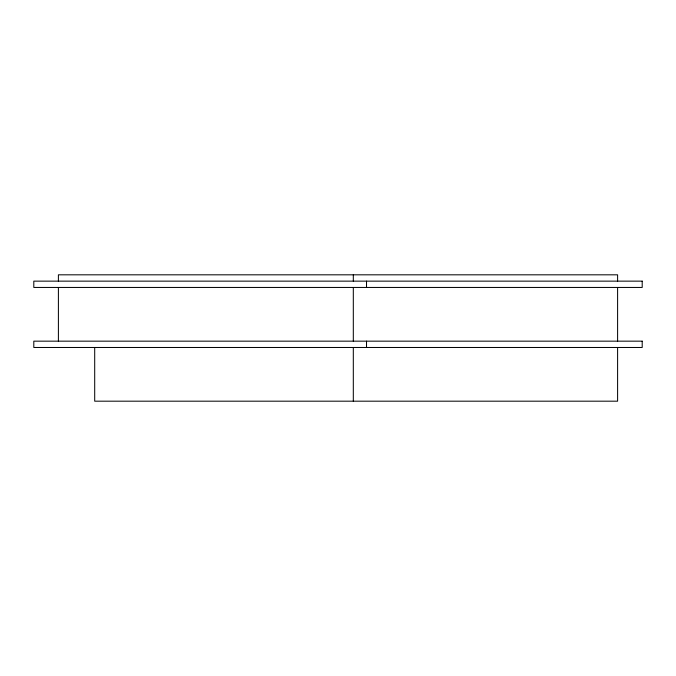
<?xml version="1.0" encoding="UTF-8"?>
<svg xmlns="http://www.w3.org/2000/svg" width="676" height="676" viewBox="0 0 676 676"><rect width="100%" height="100%" fill="white"/><g stroke="black" fill="none" stroke-linecap="round" stroke-linejoin="round"><path stroke-width="1.01" d="M617.602 281.14L617.602 274.819L58.398 274.819L58.398 281.14M617.602 287.452L617.602 341.16M617.602 347.481L617.602 401.181L94.699 401.181L94.699 347.481M366.519 281.14L366.519 287.452M366.519 341.16L366.519 347.481M353.311 274.819L353.311 281.14M353.311 287.452L353.311 341.16M353.311 347.481L353.311 401.181M58.398 287.452L58.398 341.16M642.2 281.14L33.8 281.14L33.8 287.452L642.2 287.452L642.2 281.14M642.2 341.16L33.8 341.16L33.8 347.481L642.2 347.481L642.2 341.16"/></g></svg>
